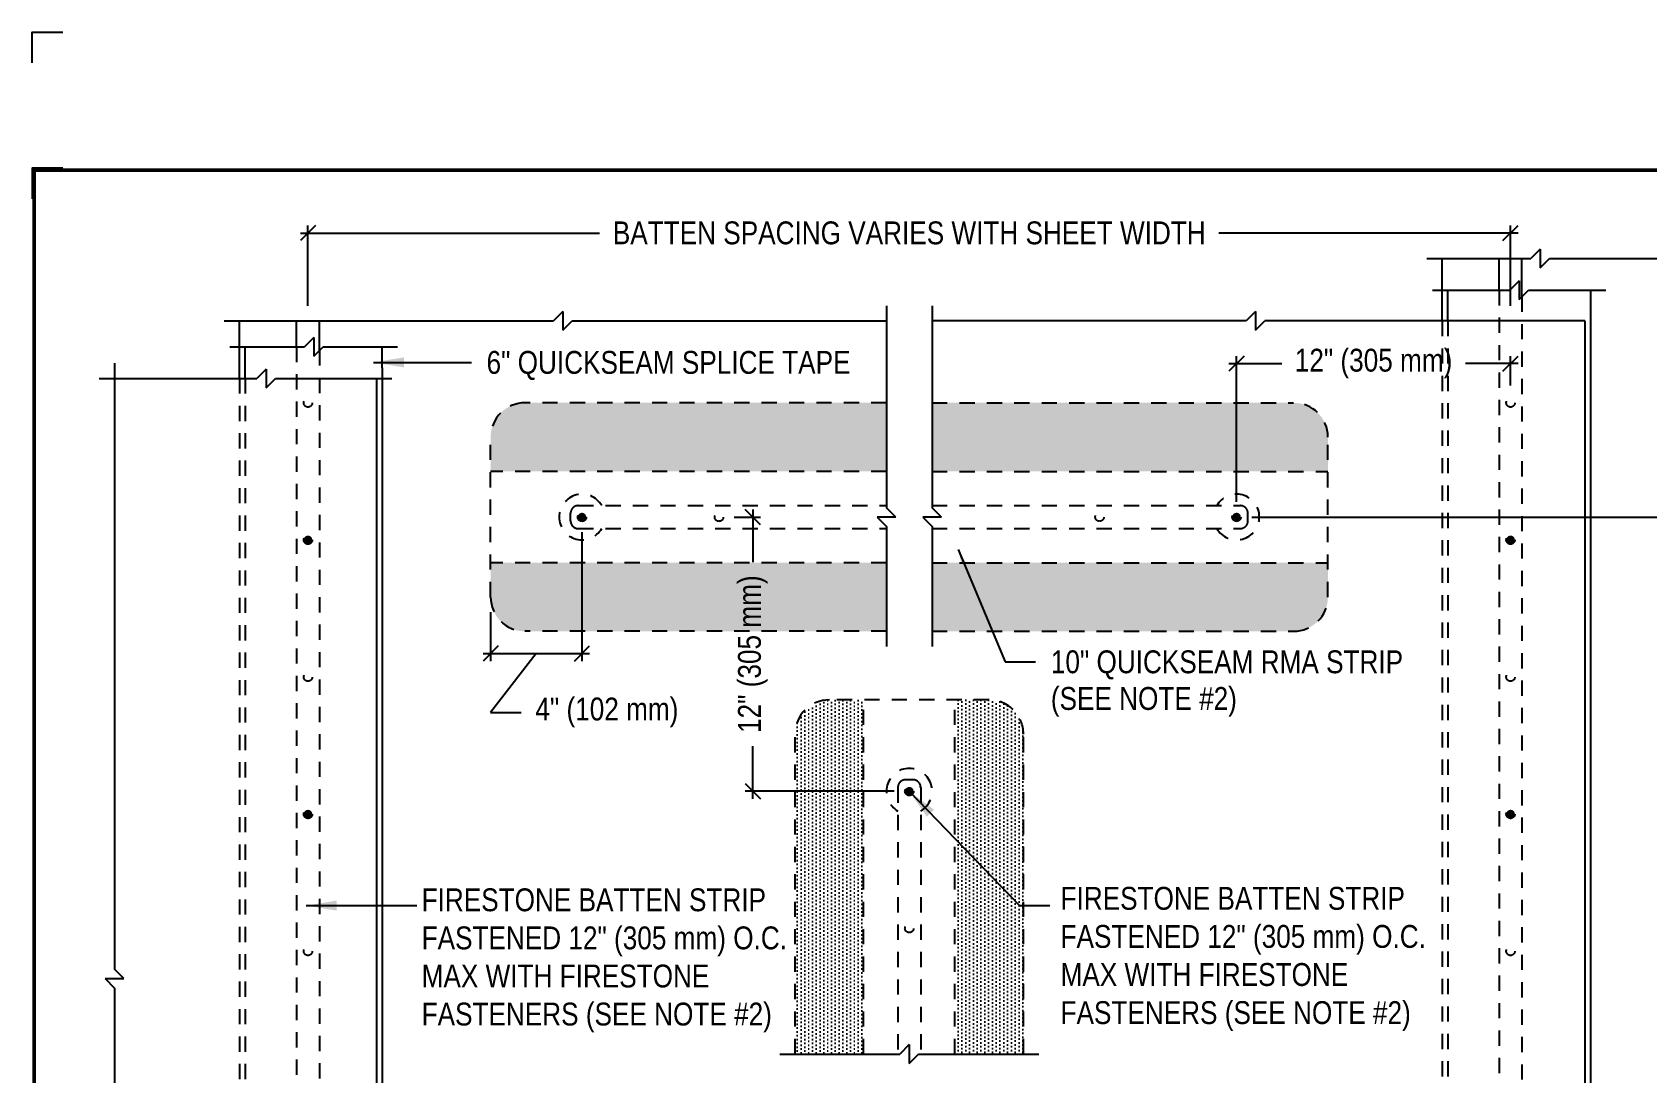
# Model space of a CAD drawing. Header units: inches. Extents: x 277.4 to 297.5, y -206.2 to -189.4.
# Drawn here: x 277.45 to 290.71, y -197.99 to -189.44 of the extents above; entities that cross this region are included whole.
import ezdxf
from ezdxf.enums import TextEntityAlignment as Align

# ---------------------------------------------------------------- set-up
doc = ezdxf.new("R2010")
doc.units = ezdxf.units.IN
doc.header["$MEASUREMENT"] = 0
doc.linetypes.add('HIDDEN', pattern=[0.375, 0.25, -0.125])
doc.linetypes.add('HIDDEN2', pattern=[0.1875, 0.125, -0.0625])
doc.layers.get('0').update_dxf_attribs({"linetype": 'CONTINUOUS'})
doc.layers.get('DEFPOINTS').update_dxf_attribs({"linetype": 'CONTINUOUS'})
for name, color, linetype in [('FSBP-ACCESSORY-FIRESTONE', 7, 'CONTINUOUS'), ('FSBP-ADHESIVE', 1, 'HIDDEN'), ('FSBP-ANNO-NOTE', 7, 'CONTINUOUS'), ('FSBP-MEMBRANE', 7, 'CONTINUOUS'), ('FSBP-TTLB-BORDER', 7, 'CONTINUOUS'), ('FSBP-TTLB-TEXT', 7, 'CONTINUOUS')]:
    doc.layers.add(name, color=color, linetype=linetype)
doc.styles.add('FSBP_ARIAL', font='arial.ttf')
doc.styles.add('FSBP_ARIAL_BOLD', font='')
doc.styles.add('FSBP_ARIAL_NAR', font='ARIALN.TTF')
doc.styles.get('FSBP_ARIAL_BOLD').set_extended_font_data('Arial Black')
doc.dimstyles.new('FSBP-DIM', dxfattribs={"dimtxt": 0.1875, "dimasz": 0.125, "dimexe": 0.0625, "dimexo": 0.125, "dimgap": 0.125, "dimtad": 0, "dimdec": 0, "dimzin": 1, "dimdsep": 46, "dimlunit": 4, "dimtxsty": 'FSBP_ARIAL_NAR', "dimblk": 'OBLIQUE', "dimcen": 0.09375, "dimdle": 0.0625, "dimclrd": 256, "dimclre": 256, "dimclrt": 256, "dimadec": 0, "dimazin": 0, "dimtfac": 1, "dimtdec": 0, "dimtmove": 1, "dimatfit": 3, "dimfxl": 1, "dimtolj": 1, "dimtzin": 0, "dimlwd": -1, "dimlwe": -1, "dimarcsym": 0})
doc.dimstyles.new('FSBP-LEADER', dxfattribs={"dimtxt": 0.1875, "dimasz": 0.25, "dimexe": 0.0625, "dimexo": 0.125, "dimgap": 0.125, "dimtad": 0, "dimtih": 1, "dimtoh": 1, "dimdec": 4, "dimzin": 0, "dimdsep": 46, "dimlunit": 4, "dimtxsty": 'FSBP_ARIAL_NAR', "dimcen": 0.09375, "dimclrd": 256, "dimclre": 256, "dimclrt": 256, "dimadec": 0, "dimazin": 0, "dimtfac": 1, "dimtdec": 4, "dimtofl": 0, "dimtmove": 0, "dimatfit": 3, "dimfxl": 1, "dimtolj": 1, "dimtzin": 0, "dimlwd": -1, "dimlwe": -1, "dimarcsym": 0})
pattern_1 = [(0, (-25.08433604192936, -64.10007607755449), (0.015625, 0.03125), [0, -0.03125])]
pattern_2 = [(180, (594.3808423257124, -64.10007607755449), (-0.015625, 0.03125), [0, -0.03125])]

# ---------------------------------------------------------------- blocks, each defined once
blk = doc.blocks.new('TTLB-EPDM_1')
at = {"layer": 'DEFPOINTS', "linetype": 'Continuous', "ltscale": 1.75}
blk.add_lwpolyline([(-0.015625, 13.88083333333333), (-0.015625, 14.13083333333333), (0.234375, 14.13083333333333)], dxfattribs=at)
at = {"layer": 'DEFPOINTS', "color": 1}
blk.add_lwpolyline([(0.234375, 13.015625), (-0.015625, 13.015625), (-0.015625, 12.765625)], dxfattribs=at)
at = {"layer": 'FSBP-TTLB-BORDER', "const_width": 0.03125}
blk.add_lwpolyline([(20, 0), (20, 13), (0, 13), (0, 0)], dxfattribs=at)
at = {"layer": 'FSBP-TTLB-TEXT'}
for tag, height, style, p in [('MAXIMUM_WARRANTY', 0.1875, 'FSBP_ARIAL_BOLD', (18.03987100774941, 0.2240244307510579)), ('ACCPT_SYSTEMS', 0.21875, 'FSBP_ARIAL', (12.49438170418193, -1.125))]:
    blk.add_attdef(tag, text='', height=height, dxfattribs=dict(at, style=style)).set_placement(p, align=Align.MIDDLE_LEFT)
for tag, height, style, p in [('DETAIL_DESCP_LINE_1', 0.21875, 'FSBP_ARIAL_BOLD', (10.33118450231211, -0.3736318192489421)), ('ISSUE_REV_DATE', 0.21875, 'FSBP_ARIAL', (16.84069633627263, -0.7282559425942452)), ('DETAIL_NUMBER', 0.4375, 'FSBP_ARIAL', (18.91941590748775, -0.8931630692489421))]:
    blk.add_attdef(tag, text='', height=height, dxfattribs=dict(at, style=style)).set_placement(p, align=Align.MIDDLE_CENTER)
blk = doc.blocks.new('_OBLIQUE')
at = {"color": 0, "linetype": 'ByBlock'}
blk.add_line((-0.5, -0.5), (0.5, 0.5), dxfattribs=at)
blk = doc.blocks.new('*D9')
at = {"layer": 'DEFPOINTS', "color": 0, "transparency": 16777216}
for p in [(289.5857531418914, -192.1585667734654), (289.5857531418914, -192.4639813426694), (287.3357531418914, -193.4177058668886)]:
    blk.add_point(p, dxfattribs=at)
at = {"layer": 'FSBP-ANNO-NOTE', "transparency": 16777216}
for p, q in [((287.2732531418914, -192.1585667734654), (287.7068735375258, -192.1585667734654)), ((287.3357531418914, -193.2927058668886), (287.3357531418914, -192.0960667734654)), ((289.6482531418914, -192.1585667734654), (289.2146327462571, -192.1585667734654)), ((289.5857531418914, -192.3389813426694), (289.5857531418914, -192.0960667734654))]:
    blk.add_line(p, q, dxfattribs=at)
at = {"layer": 'FSBP-ANNO-NOTE', "transparency": 16777216, "xscale": 0.125, "yscale": 0.125, "zscale": 0.125, "rotation": 180}
blk.add_blockref('_OBLIQUE', (287.3357531418914, -192.1585667734654), dxfattribs=at)
at = {"layer": 'FSBP-ANNO-NOTE', "transparency": 16777216, "xscale": 0.125, "yscale": 0.125, "zscale": 0.125}
blk.add_blockref('_OBLIQUE', (289.5857531418914, -192.1585667734654), dxfattribs=at)
at = {"layer": 'FSBP-ANNO-NOTE', "transparency": 16777216, "insert": (288.4607531418914, -192.1585667734654), "char_height": 0.1875, "attachment_point": 5, "style": 'FSBP_ARIAL_NAR'}
blk.add_mtext('\\A1;12" (305 mm)', dxfattribs=at)
blk = doc.blocks.new('*D7')
at = {"layer": 'DEFPOINTS', "color": 0, "transparency": 16777216}
for p in [(281.9607531418914, -193.4177058668886), (281.2107531418914, -194.0739558668887), (281.9607531418914, -194.5364051419151)]:
    blk.add_point(p, dxfattribs=at)
at = {"layer": 'FSBP-ANNO-NOTE', "transparency": 16777216}
for p, q in [((281.9607531418914, -193.5427058668886), (281.9607531418914, -194.5989051419151)), ((281.2107531418914, -194.1989558668887), (281.2107531418914, -194.5989051419151)), ((281.1482531418914, -194.5364051419151), (282.0232531418914, -194.5364051419151)), ((281.5857531418914, -194.5364051419151), (281.2107531418914, -195.0211136330926)), ((281.2107531418914, -195.0211136330926), (281.4607531418914, -195.0211136330926))]:
    blk.add_line(p, q, dxfattribs=at)
at = {"layer": 'FSBP-ANNO-NOTE', "transparency": 16777216, "xscale": 0.125, "yscale": 0.125, "zscale": 0.125, "rotation": 180}
blk.add_blockref('_OBLIQUE', (281.2107531418914, -194.5364051419151), dxfattribs=at)
at = {"layer": 'FSBP-ANNO-NOTE', "transparency": 16777216, "xscale": 0.125, "yscale": 0.125, "zscale": 0.125}
blk.add_blockref('_OBLIQUE', (281.9607531418914, -194.5364051419151), dxfattribs=at)
at = {"layer": 'FSBP-ANNO-NOTE', "transparency": 16777216, "insert": (282.1651997653566, -195.0211136330926), "char_height": 0.1875, "attachment_point": 5, "style": 'FSBP_ARIAL_NAR'}
blk.add_mtext('\\A1;4" (102 mm)', dxfattribs=at)
blk = doc.blocks.new('*D2')
at = {"layer": 'DEFPOINTS', "color": 0, "transparency": 16777216}
for p in [(289.5857531418912, -191.0868619576746), (279.7107531418911, -191.8082874153386), (289.5857531418912, -191.8082874153386)]:
    blk.add_point(p, dxfattribs=at)
at = {"layer": 'FSBP-ANNO-NOTE', "transparency": 16777216}
for p, q in [((279.6482531418911, -191.0868619576746), (282.1058332919594, -191.0868619576746)), ((279.7107531418911, -191.6832874153386), (279.7107531418911, -191.0243619576746)), ((289.6482531418912, -191.0868619576746), (287.1906729918229, -191.0868619576746)), ((289.5857531418912, -191.6832874153386), (289.5857531418912, -191.0243619576746))]:
    blk.add_line(p, q, dxfattribs=at)
at = {"layer": 'FSBP-ANNO-NOTE', "transparency": 16777216, "xscale": 0.125, "yscale": 0.125, "zscale": 0.125, "rotation": 180}
blk.add_blockref('_OBLIQUE', (279.7107531418911, -191.0868619576746), dxfattribs=at)
at = {"layer": 'FSBP-ANNO-NOTE', "transparency": 16777216, "xscale": 0.125, "yscale": 0.125, "zscale": 0.125}
blk.add_blockref('_OBLIQUE', (289.5857531418912, -191.0868619576746), dxfattribs=at)
at = {"layer": 'FSBP-ANNO-NOTE', "transparency": 16777216, "insert": (284.6482531418911, -191.0868619576746), "char_height": 0.1875, "attachment_point": 5, "style": 'FSBP_ARIAL_NAR'}
blk.add_mtext('\\A1;BATTEN SPACING VARIES WITH SHEET WIDTH', dxfattribs=at)
blk = doc.blocks.new('*D8')
at = {"layer": 'DEFPOINTS', "color": 0, "transparency": 16777216}
for p in [(283.0857531418914, -193.4177058668886), (283.363914803201, -193.4177058668886), (284.6482531418913, -195.6677058668887)]:
    blk.add_point(p, dxfattribs=at)
at = {"layer": 'FSBP-ANNO-NOTE', "transparency": 16777216}
for p, q in [((283.363914803201, -193.3552058668886), (283.363914803201, -193.7888262625231)), ((283.2107531418914, -193.4177058668886), (283.426414803201, -193.4177058668886)), ((283.363914803201, -195.7302058668887), (283.363914803201, -195.2965854712543)), ((284.5232531418913, -195.6677058668887), (283.301414803201, -195.6677058668887))]:
    blk.add_line(p, q, dxfattribs=at)
at = {"layer": 'FSBP-ANNO-NOTE', "transparency": 16777216, "xscale": 0.125, "yscale": 0.125, "zscale": 0.125}
for p, rotation in [((283.363914803201, -193.4177058668886), 90), ((283.363914803201, -195.6677058668887), 270)]:
    blk.add_blockref('_OBLIQUE', p, dxfattribs=dict(at, rotation=rotation))
at = {"layer": 'FSBP-ANNO-NOTE', "transparency": 16777216, "insert": (283.363914803201, -194.5427058668887), "char_height": 0.1875, "attachment_point": 5, "rotation": 90, "style": 'FSBP_ARIAL_NAR'}
blk.add_mtext('\\A1;12" (305 mm)', dxfattribs=at)

msp = doc.modelspace()

# ---------------------------------------------------------------- hatches: boundary and pattern name
at = {"layer": 'FSBP-ADHESIVE'}
h = msp.add_hatch(dxfattribs=at)
h.set_pattern_fill('DOTS,_I', color=256, scale=0.5, style=2)
h.set_pattern_definition(pattern_1)
h.paths.add_polyline_path([(284.4607531418915, -192.4802058668886), (281.4920031418914, -192.4802058668887, 0.4142135623730951), (281.2107531418914, -192.7614558668887), (281.2107531418914, -193.0427058668887), (284.4607531418914, -193.0427058668886)])
h = msp.add_hatch(dxfattribs=at)
h.set_pattern_fill('DOTS,_I', color=256, scale=0.5, style=2)
h.set_pattern_definition(pattern_2)
h.paths.add_polyline_path([(284.8357531418915, -192.4802058668886), (287.8045031418916, -192.4802058668887, -0.4142135623730951), (288.0857531418916, -192.7614558668887), (288.0857531418916, -193.0427058668887), (284.8357531418915, -193.0427058668886)])
h = msp.add_hatch(dxfattribs=at)
h.set_pattern_fill('DOTS,_I', color=256, scale=0.5, style=2)
h.set_pattern_definition(pattern_1)
h.paths.add_polyline_path([(281.2107531418914, -193.7927058668887), (281.2107531418913, -194.0739558668886, 0.4142135623730951), (281.4920031418912, -194.3552058668887), (284.4607531418914, -194.3552058668886), (284.4607531418914, -193.7927058668888)])
h = msp.add_hatch(dxfattribs=at)
h.set_pattern_fill('DOTS,_I', color=256, scale=0.5, style=2)
h.set_pattern_definition(pattern_2)
h.paths.add_polyline_path([(284.8357531418916, -193.7927058668888), (284.8357531418916, -194.3552058668886), (287.8045031418916, -194.3552058668887, 0.4142135623731691), (288.0857531418916, -194.0739558668887), (288.0857531418916, -193.7927058668886)])
h = msp.add_hatch(dxfattribs=at)
h.set_pattern_fill('DOTS,_I', color=256, scale=0.5, angle=90, style=2)
h.set_pattern_definition([(270, (-25.08433604192936, -331.9228356562228), (-0.03125, -0.015625), [0, -0.03125])])
h.paths.add_polyline_path([(284.2732531418913, -194.9177058668886), (283.9920031418913, -194.9177058668886, 0.4142135623731246), (283.7107531418913, -195.1989558668886), (283.7107531418915, -197.8239558668886), (284.2732531418914, -197.8239558668886)])
h = msp.add_hatch(dxfattribs=at)
h.set_pattern_fill('DOTS,_I', color=256, scale=0.5, angle=90, style=2)
h.set_pattern_definition([(270, (155.3306233525571, 111.3773833169321), (-0.03125, -0.015625), [0, -0.03125])])
h.paths.add_polyline_path([(285.0232531418916, -197.8239558668886), (285.5857531418915, -197.8239558668886), (285.5857531418913, -195.1989558668885, 0.4142135623730951), (285.3045031418913, -194.9177058668885), (285.0232531418913, -194.9177058668885)])

# ---------------------------------------------------------------- linework, layer by layer
at = {"layer": 'FSBP-ACCESSORY-FIRESTONE'}
for p, q in [((289.4920031418915, -191.5558569117885), (289.4920031418915, -191.2963300781672)), ((289.6795031418915, -191.6090912718569), (289.6795031418915, -191.2963300781672)), ((279.6170031418914, -192.020364124354), (279.6170031418913, -191.8082874153386)), ((279.8045031418912, -192.0501609844226), (279.8045031418912, -191.8082874153386))]:
    msp.add_line(p, q, dxfattribs=at)
at = {"layer": 'FSBP-ACCESSORY-FIRESTONE', "linetype": 'HIDDEN2'}
for p, q in [((289.4920031418915, -191.5558569117885), (289.4920031418915, -200.3864558668887)), ((289.6795031418915, -191.6090912718569), (289.6795031418914, -200.3864558668887)), ((279.6170031418914, -192.0203641243541), (279.6170031418915, -200.3864558668886)), ((279.804503141891, -192.0501609844226), (279.8045031418912, -200.3864558668886)), ((281.8670031418915, -193.4489558668885), (281.8670031418915, -193.3864558668886)), ((281.9295031418915, -193.3239558668886), (284.4607531418914, -193.3239558668886)), ((284.8357531418913, -193.3239558668886), (287.3670031418914, -193.3239558668886)), ((287.4295031418914, -193.4489558668888), (287.4295031418914, -193.3864558668886)), ((281.9295031418915, -193.5114558668885), (284.4607531418914, -193.5114558668886)), ((284.8357531418914, -193.5114558668886), (287.3670031418914, -193.5114558668888)), ((284.5545031418913, -195.6364558668887), (284.5545031418913, -197.8239558668886)), ((284.6795031418912, -195.5739558668888), (284.6170031418913, -195.5739558668887)), ((284.7420031418912, -195.6364558668888), (284.7420031418913, -197.8239558668887))]:
    msp.add_line(p, q, dxfattribs=at)
at = {"layer": 'FSBP-ACCESSORY-FIRESTONE', "const_width": 0.03515625}
for points in [[(281.9431750168914, -193.4177058668886, 1), (281.9783312668914, -193.4177058668886, 1)], [(287.3181750168914, -193.4177058668886, 1), (287.3533312668914, -193.4177058668886, 1)], [(279.6931750168912, -193.6052058668886, -1), (279.7283312668912, -193.6052058668886, -1)], [(289.5681750168913, -193.6052058668886, -1), (289.6033312668913, -193.6052058668886, -1)], [(284.6482531418913, -195.6501277418886, -1), (284.6482531418913, -195.6852839918886, -1)], [(279.6931750168911, -195.8552058668886, -1), (279.7283312668911, -195.8552058668886, -1)], [(289.5681750168912, -195.8552058668886, -1), (289.6033312668912, -195.8552058668886, -1)]]:
    msp.add_lwpolyline(points, format="xyb", close=True, dxfattribs=at)
at = {"layer": 'FSBP-ACCESSORY-FIRESTONE', "linetype": 'HIDDEN2'}
for centre in [(279.7107531418913, -192.4802058668886), (289.5857531418914, -192.4802058668886), (281.9607531418914, -193.4177058668886), (283.0857531418914, -193.4177058668886), (286.2107531418914, -193.4177058668886), (287.3357531418914, -193.4177058668886), (279.7107531418912, -193.6052058668886), (289.5857531418914, -193.6052058668886), (279.7107531418913, -194.7302058668886), (289.5857531418914, -194.7302058668886), (284.6482531418913, -195.6677058668886), (279.7107531418912, -195.8552058668886), (289.5857531418913, -195.8552058668886), (284.6482531418913, -196.7927058668886), (279.7107531418912, -196.9802058668886), (289.5857531418914, -196.9802058668886)]:
    msp.add_circle(centre, 0.03515625, dxfattribs=at)
for centre, start, end in [((281.9295031418915, -193.3864558668886), 90, 180.0000000000196), ((287.3670031418914, -193.3864558668886), 0, 90.00000000000061), ((281.9295031418915, -193.4489558668885), 180.0000000000173, 269.9999999999977), ((287.3670031418914, -193.4489558668888), 269.9999999999977, 0), ((284.6170031418913, -195.6364558668886), 89.99999999998047, 180), ((284.6795031418912, -195.6364558668887), 2.354921200684934e-12, 89.99999999998266)]:
    msp.add_arc(centre, 0.0625, start, end, dxfattribs=at)
at = {"layer": 'FSBP-ANNO-NOTE'}
msp.add_line((287.4607531418914, -193.4177058668886), (293.3620734473321, -193.4177058668886), dxfattribs=at)
at = {"layer": 'FSBP-MEMBRANE'}
for p, q in [((289.8276030261392, -191.2196582180988), (289.7509311660708, -191.2963300781673)), ((289.8276030261392, -191.2196582180988), (289.8276030261392, -191.3730019382357)), ((288.8982531418914, -191.2963300781672), (289.7509311660708, -191.2963300781672)), ((289.0232531418914, -191.8082874153388), (289.0232531418914, -191.2963300781672)), ((289.8276030261392, -191.3730019382357), (289.9042748862077, -191.2963300781673)), ((289.9042748862078, -191.2963300781672), (291.0338399497862, -191.2963300781672)), ((289.6560656418914, -191.4791850517201), (289.579393781823, -191.5558569117886)), ((289.6560656418914, -191.4791850517201), (289.6560656418914, -191.632528771857)), ((288.9451281418914, -191.5558569117885), (289.5793937818231, -191.5558569117885)), ((289.0701281418914, -191.8082874153388), (289.0701281418914, -191.5558569117885)), ((289.6560656418914, -191.632528771857), (289.7327375019598, -191.5558569117886)), ((289.7327375019599, -191.5558569117885), (290.3670031418914, -191.5558569117885)), ((290.2420031418914, -191.5558569117885), (290.2420031418912, -202.6052058668886)), ((281.8045031418915, -191.7316155552704), (281.7278312818231, -191.8082874153388)), ((281.8045031418915, -191.7316155552704), (281.8045031418915, -191.8849592754073)), ((284.4607531418915, -191.6832874153388), (284.4607531418914, -193.3410340068201)), ((284.8357531418915, -191.6832874153388), (284.8357531418914, -193.3410340068201)), ((287.4920031418914, -191.7316155552704), (287.415331281823, -191.8082874153388)), ((287.4920031418914, -191.7316155552704), (287.4920031418914, -191.8849592754073)), ((279.0232531418914, -191.8082874153386), (281.7278312818231, -191.8082874153388)), ((279.1482531418912, -192.2798547962399), (279.1482531418914, -191.8082874153386)), ((281.8045031418915, -191.8849592754073), (281.8811750019599, -191.8082874153388)), ((281.8811750019599, -191.8082874153388), (284.4607531418915, -191.8082874153388)), ((287.415331281823, -191.8082874153388), (284.8357531418914, -191.8082874153388)), ((287.4920031418914, -191.8849592754073), (287.5686750019598, -191.8082874153388)), ((290.1951281418915, -191.8082874153386), (287.5686750019598, -191.8082874153388)), ((290.1951281418915, -191.8082874153388), (290.1951281418912, -202.6052058668886)), ((279.0701281418913, -192.020364124354), (279.6809562818228, -192.020364124354)), ((279.1951281418913, -192.2798547962399), (279.1951281418913, -192.0203641243541)), ((279.7576281418912, -191.9436922642856), (279.6809562818228, -192.020364124354)), ((279.7576281418912, -191.9436922642856), (279.7576281418912, -192.0970359844225)), ((279.7576281418912, -192.0970359844225), (279.8343000019597, -192.020364124354)), ((279.8343000019597, -192.020364124354), (280.4451281418912, -192.020364124354)), ((280.3201281418912, -192.1941543467121), (280.3201281418912, -192.020364124354)), ((278.1224259382499, -192.1548547962398), (278.1224259382498, -197.1280018091247)), ((279.368522424607, -192.2031829361714), (279.2918505645385, -192.2798547962398)), ((279.368522424607, -192.2031829361714), (279.368522424607, -192.3565266563083)), ((280.3201281418912, -192.1941543467121), (280.320128141891, -202.6052058668886)), ((277.9974259382499, -192.2798547962398), (279.2918505645384, -192.2798547962399)), ((279.368522424607, -192.3565266563083), (279.4451942846754, -192.2798547962398)), ((279.4451942846754, -192.2798547962398), (280.3982531418912, -192.2798547962399)), ((280.2732531418913, -192.2798547962399), (280.2732531418911, -202.6052058668886)), ((284.5374250019598, -193.4177058668886), (284.4607531418914, -193.3410340068202)), ((284.9124250019598, -193.4177058668886), (284.8357531418914, -193.3410340068202)), ((284.5374250019598, -193.4177058668886), (284.3840812818229, -193.4177058668886)), ((284.3840812818229, -193.4177058668886), (284.4607531418914, -193.4943777269571)), ((284.4607531418914, -193.4943777269571), (284.4607531418914, -194.4802058668886)), ((284.9124250019598, -193.4177058668886), (284.7590812818229, -193.4177058668886)), ((284.7590812818229, -193.4177058668886), (284.8357531418914, -193.4943777269571)), ((284.8357531418915, -193.4943777269571), (284.8357531418916, -194.4802058668886)), ((278.045151021681, -197.2052767256936), (278.1997008548187, -197.2052767256936)), ((278.045151021681, -197.2052767256936), (278.1224259382499, -197.2825516422625)), ((278.1997008548187, -197.2052767256936), (278.1224259382499, -197.1280018091248)), ((278.1224259382499, -197.2825516422625), (278.1224259382498, -202.6052058668886)), ((284.6482531418914, -197.7472840068202), (284.5715812818229, -197.8239558668886)), ((284.6482531418914, -197.7472840068202), (284.6482531418914, -197.9006277269571)), ((283.5857531418916, -197.8239558668887), (284.5715812818229, -197.8239558668886)), ((284.6482531418914, -197.9006277269571), (284.7249250019598, -197.8239558668886)), ((284.7249250019599, -197.8239558668887), (285.7107531418914, -197.8239558668886))]:
    msp.add_line(p, q, dxfattribs=at)
at = {"layer": 'FSBP-MEMBRANE', "linetype": 'HIDDEN2'}
for p, q in [((289.0232531418914, -191.8082874153388), (289.0232531418912, -202.6052058668886)), ((289.0701281418914, -191.8082874153388), (289.0701281418912, -202.6052058668886)), ((279.1482531418912, -192.2798547962399), (279.1482531418912, -202.6052058668886)), ((279.1951281418913, -192.2798547962399), (279.1951281418911, -202.6052058668886)), ((284.4607531418914, -192.4802058668886), (281.4920031418914, -192.4802058668887)), ((284.8357531418916, -192.4802058668886), (287.8045031418916, -192.4802058668887)), ((281.2107531418913, -194.0739558668887), (281.2107531418914, -192.7614558668887)), ((288.0857531418916, -194.0739558668887), (288.0857531418916, -192.7614558668887)), ((284.4607531418915, -193.0427058668886), (281.2107531418914, -193.0427058668887)), ((284.8357531418915, -193.0427058668886), (288.0857531418916, -193.0427058668887)), ((284.4607531418915, -193.7927058668888), (281.2107531418914, -193.7927058668886)), ((284.8357531418915, -193.7927058668888), (288.0857531418916, -193.7927058668886)), ((284.4607531418914, -194.3552058668886), (281.4920031418914, -194.3552058668887)), ((284.8357531418915, -194.3552058668886), (287.8045031418916, -194.3552058668887)), ((285.3045031418913, -194.9177058668885), (283.9920031418913, -194.9177058668886)), ((284.2732531418915, -197.8239558668888), (284.2732531418914, -194.9177058668886)), ((285.0232531418916, -197.8239558668888), (285.0232531418913, -194.9177058668886)), ((283.7107531418915, -197.8239558668886), (283.7107531418913, -195.1989558668886)), ((285.5857531418915, -197.8239558668887), (285.5857531418913, -195.1989558668886))]:
    msp.add_line(p, q, dxfattribs=at)
for centre, radius, start, end in [((281.4920031418914, -192.7614558668887), 0.2812499999999862, 90, 180), ((287.8045031418916, -192.7614558668887), 0.2812499999999862, 7.016477563892661e-15, 90), ((281.9607531418915, -193.4177058668886), 0.1875, 30.00000000000052, 330.0000000000009), ((287.3357531418914, -193.4177058668886), 0.1875, 209.9999999999991, 149.9999999999995), ((281.4920031418914, -194.0739558668887), 0.2812499999999862, 180, 270), ((287.8045031418916, -194.0739558668887), 0.2812499999999862, 270, 7.016477563892661e-15), ((283.9920031418913, -195.1989558668885), 0.2812499999999862, 90.00000000000001, 180), ((285.3045031418913, -195.1989558668885), 0.2812499999999862, 0, 90.00000000000001), ((284.6482531418913, -195.6677058668887), 0.1875, 299.9999999999991, 239.9999999999995)]:
    msp.add_arc(centre, radius, start, end, dxfattribs=at)

# ---------------------------------------------------------------- block references
msp.add_blockref('TTLB-EPDM_1', (277.4627011304548, -203.5707045035641))

# ---------------------------------------------------------------- texts
at = {"layer": 'FSBP-ANNO-NOTE', "style": 'FSBP_ARIAL_NAR'}
for s, p in [('6" QUICKSEAM SPLICE TAPE', (281.1773404092801, -192.1484152689133)), ('10" QUICKSEAM RMA STRIP', (285.8108000598094, -194.6055455325568)), ('(SEE NOTE #2)', (285.8108000598094, -194.9063267825568))]:
    msp.add_text(s, height=0.1875, dxfattribs=at).set_placement(p, align=Align.MIDDLE_LEFT)
at = {"layer": 'FSBP-ANNO-NOTE', "char_height": 0.1875, "attachment_point": 1, "style": 'FSBP_ARIAL_NAR'}
for insert in [(280.6441153718733, -196.4647803864118), (285.8905347387154, -196.4527055575472)]:
    msp.add_mtext_dynamic_manual_height_columns('FIRESTONE BATTEN STRIP FASTENED 12" (305 mm) O.C. MAX WITH FIRESTONE FASTENERS (SEE NOTE #2)', width=3.121241023509128, gutter_width=2.5, heights=[1.247889277698054], dxfattribs=dict(at, insert=insert))

# ---------------------------------------------------------------- dimensions: what is measured, and where the dimension line sits
at = {"layer": 'FSBP-ANNO-NOTE'}
dim = msp.add_linear_dim(base=(289.5857531418912, -191.0868619576746), p1=(279.7107531418911, -191.8082874153386), p2=(289.5857531418912, -191.8082874153386), text='BATTEN SPACING VARIES WITH SHEET WIDTH', dimstyle='FSBP-DIM', dxfattribs=at)
dim.commit()
dim.dimension.update_dxf_attribs({"geometry": '*D2', "text_midpoint": (284.6482531418911, -191.0868619576746)})
for base, p1, p2, text, picture, middle in [((289.5857531418914, -192.1585667734654), (287.3357531418914, -193.4177058668886), (289.5857531418914, -192.4639813426694), '12" (305 mm)', '*D9', (288.4607531418914, -192.1585667734654)), ((281.9607531418914, -194.5364051419151), (281.2107531418914, -194.0739558668887), (281.9607531418914, -193.4177058668886), '4" (102 mm)', '*D7', (281.5857531418914, -195.0211136330926))]:
    dim = msp.add_linear_dim(base=base, p1=p1, p2=p2, text=text, dimstyle='FSBP-DIM', dxfattribs=at)
    dim.commit()
    dim.dimension.update_dxf_attribs({"geometry": picture, "text_midpoint": middle, "dimtype": 160})
dim = msp.add_linear_dim(base=(283.363914803201, -193.4177058668886), p1=(284.6482531418913, -195.6677058668887), p2=(283.0857531418914, -193.4177058668886), angle=270, text='12" (305 mm)', dimstyle='FSBP-DIM', dxfattribs=at)
dim.commit()
dim.dimension.update_dxf_attribs({"geometry": '*D8', "text_midpoint": (283.363914803201, -194.5427058668887), "dimtype": 160})

# ---------------------------------------------------------------- leaders
for points in [[(280.2488557828693, -192.1484152689133), (281.0523404092801, -192.1484152689133)], [(285.0489591126924, -193.6848747930837), (285.4358000598094, -194.6055455325568), (285.6858000598094, -194.6055455325569)], [(284.6482531418913, -195.6677058668886), (285.5533714459028, -196.6060137180051), (285.8033714459028, -196.6060137180051)], [(279.6964807639338, -196.6060137180051), (280.6042893179178, -196.6060137180051)]]:
    msp.add_leader(points, dimstyle='FSBP-LEADER', dxfattribs=at)

doc.saveas('drawing.dxf')
